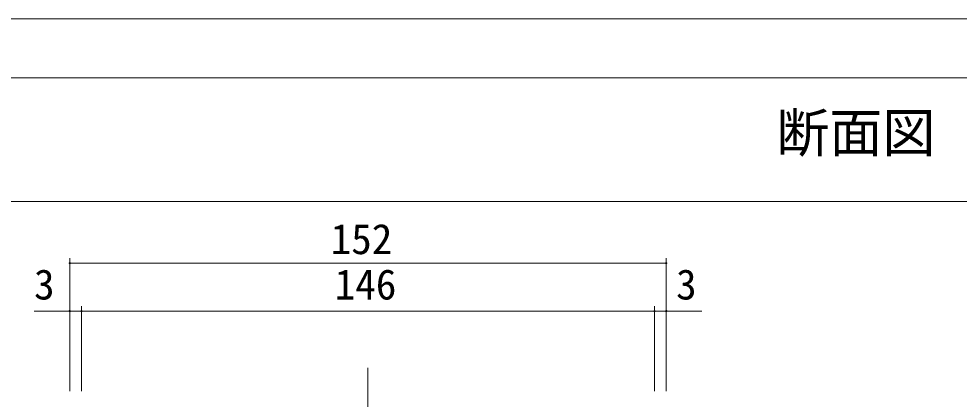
# Model space of a CAD drawing. Units: millimetres on the paper, enlarged 10 times, with parts at other scales. Extents: x -2000 to 2000, y -1385 to 1385.
# Drawn here: x -1505 to -707, y 1062 to 1385 of the extents above; entities that cross this region are included whole.
import ezdxf
from ezdxf.enums import TextEntityAlignment as Align

# ---------------------------------------------------------------- set-up
doc = ezdxf.new("R2010")
doc.units = ezdxf.units.MM
doc.header["$LTSCALE"] = 10
doc.linetypes.add('CHAIN1', pattern=[8, 5, -1, 1, -1])
doc.layers.add('1-1_0', color=7, linetype='Continuous', lineweight=20)
doc.layers.add('2-0_18', color=7, linetype='Continuous', lineweight=18)
doc.styles.add('ＭＳ ゴシック', font='')
doc.styles.get('ＭＳ ゴシック').set_extended_font_data('MS Gothic')

msp = doc.modelspace()

# ---------------------------------------------------------------- linework, layer by layer
at = {"layer": '1-1_0'}
for p, q in [((-1950, 1335), (380, 1335)), ((-1950, 1230), (380, 1230))]:
    msp.add_line(p, q, dxfattribs=at)
msp.add_lwpolyline([(-2000, -1385), (2000, -1385), (2000, 1385), (-2000, 1385)], close=True, dxfattribs=at)
at = {"layer": '2-0_18', "color": 4, "lineweight": 9}
for p, q in [((-1461.97, 1141.26), (-1461.97, 1181.84)), ((-1461.97, 1177.68), (-955.31, 1177.68)), ((-955.31, 1141.26), (-955.31, 1181.84)), ((-1461.97, 1069.01), (-1461.97, 1141.26)), ((-1451.97, 1069.01), (-1451.97, 1141.26)), ((-1451.97, 1069.01), (-1451.97, 1141.26)), ((-1451.97, 1137.09), (-965.31, 1137.09)), ((-965.31, 1069.01), (-965.31, 1141.26)), ((-965.31, 1069.01), (-965.31, 1141.26)), ((-955.31, 1069.01), (-955.31, 1141.26))]:
    msp.add_line(p, q, dxfattribs=at)
at = {"layer": '2-0_18', "linetype": 'CHAIN1', "lineweight": 20}
msp.add_line((-1208.64, 1089.01), (-1208.64, 38.52), dxfattribs=at)
at = {"layer": '2-0_18', "color": 4, "lineweight": 9}
for points in [[(-1451.97, 1137.09), (-1461.97, 1137.09), (-1492.25, 1137.09)], [(-965.31, 1137.09), (-955.31, 1137.09), (-925.03, 1137.09)]]:
    msp.add_lwpolyline(points, dxfattribs=at)
for centre, start, end in [((-1461.97, 1177.68), 0, 180), ((-1461.97, 1177.68), 180, 0), ((-955.31, 1177.68), 0, 180), ((-955.31, 1177.68), 180, 0), ((-1461.97, 1137.09), 0, 180), ((-1461.97, 1137.09), 180, 0), ((-1451.97, 1137.09), 0, 180), ((-1451.97, 1137.09), 0, 180), ((-1451.97, 1137.09), 180, 0), ((-1451.97, 1137.09), 180, 0), ((-965.31, 1137.09), 0, 180), ((-965.31, 1137.09), 0, 180), ((-965.31, 1137.09), 180, 0), ((-965.31, 1137.09), 180, 0), ((-955.31, 1137.09), 0, 180), ((-955.31, 1137.09), 180, 0)]:
    msp.add_arc(centre, 0.521, start, end, dxfattribs=at)

# ---------------------------------------------------------------- texts
at = {"layer": '1-1_0', "style": 'ＭＳ ゴシック'}
msp.add_text('断面図', height=32.99, dxfattribs=at).set_placement((-861.74, 1261.98), align=Align.BOTTOM_LEFT)
at = {"layer": '2-0_18', "style": 'ＭＳ ゴシック'}
for s, p in [('152', (-1240.34, 1177.68)), ('3', (-1492.25, 1139.18)), ('146', (-1236.89, 1139.18)), ('3', (-946.97, 1139.18))]:
    msp.add_text(s, height=25.66, dxfattribs=at).set_placement(p, align=Align.BOTTOM_LEFT)

doc.saveas('drawing.dxf')
